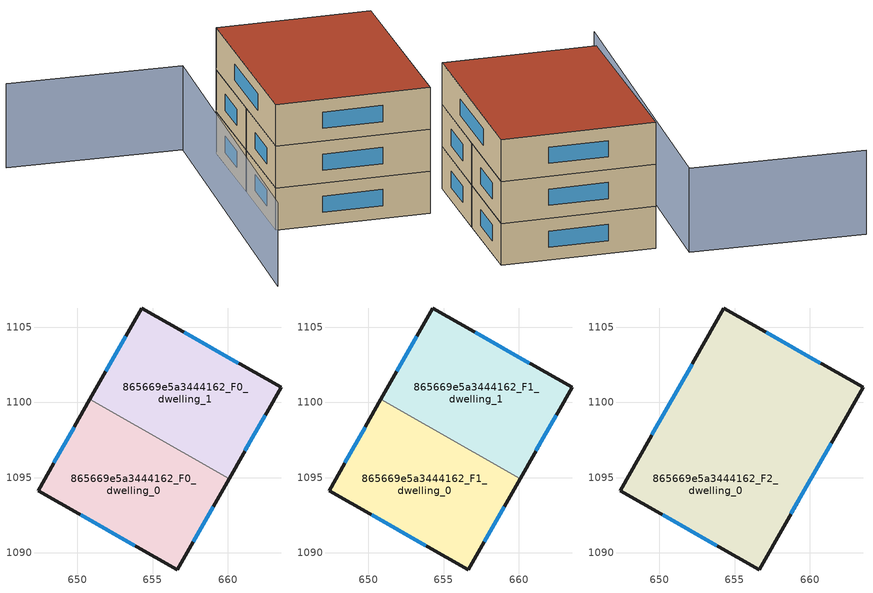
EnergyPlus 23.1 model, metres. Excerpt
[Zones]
865669e5a3444162_F0_dwelling_0
 floor ground (EU_floor_Construction): 660.08,1094.94 656.63,1088.88 647.38,1094.14 650.84,1100.2 z0
 wall outside (EU_wall_Construction): 650.84,1100.2 647.38,1094.14 656.63,1088.88 660.08,1094.94 z0:3
 wall to 865669e5a3444162_F0_dwelling_1 (EU_wall_Construction): 660.08,1094.94 650.83,1100.2 z0:3
 window (EU_Window_Construction): 657.69,1090.74 659.02,1093.08 / 650.22,1092.53 653.8,1090.49 / 649.78,1098.35 648.44,1096 z0.92:2.08
865669e5a3444162_F0_dwelling_1
 floor ground (EU_floor_Construction): 663.53,1101.01 660.08,1094.94 650.84,1100.2 654.29,1106.27 z0
 wall outside (EU_wall_Construction): 660.08,1094.94 663.53,1101.01 654.29,1106.27 650.84,1100.2 z0:3
 window (EU_Window_Construction): 660.7,1102.62 657.12,1104.66 / 661.14,1096.8 662.47,1099.15 / 653.23,1104.41 651.89,1102.06 z0.92:2.08
865669e5a3444162_F1_dwelling_0
 floor to 865669e5a3444162_F0_dwelling_0 (EU_floor_Construction): 660.08,1094.94 656.63,1088.88 647.38,1094.14 650.83,1100.2 z3
 wall outside (EU_wall_Construction): 650.84,1100.2 647.38,1094.14 656.63,1088.88 660.08,1094.94 z3:6
 wall to 865669e5a3444162_F1_dwelling_1 (EU_wall_Construction): 660.08,1094.94 650.83,1100.2 z3:6
 window (EU_Window_Construction): 657.69,1090.74 659.02,1093.08 / 650.22,1092.53 653.8,1090.49 / 649.78,1098.35 648.44,1096 z3.92:5.08
865669e5a3444162_F1_dwelling_1
 floor to 865669e5a3444162_F0_dwelling_1 (EU_floor_Construction): 663.53,1101.01 660.08,1094.94 650.83,1100.2 654.29,1106.27 z3
 wall outside (EU_wall_Construction): 660.08,1094.94 663.53,1101.01 654.29,1106.27 650.84,1100.2 z3:6
 window (EU_Window_Construction): 660.7,1102.62 657.12,1104.66 / 661.14,1096.8 662.47,1099.15 / 653.23,1104.41 651.89,1102.06 z3.92:5.08
865669e5a3444162_F2_dwelling_0
 floor to 865669e5a3444162_F1_dwelling_0 (EU_floor_Construction): 660.08,1094.94 656.63,1088.88 647.38,1094.14 650.84,1100.2 z6
 floor to 865669e5a3444162_F1_dwelling_1 (EU_floor_Construction): 663.53,1101.01 660.08,1094.94 650.84,1100.2 654.29,1106.27 z6
 wall outside (EU_wall_Construction): 663.53,1101.01 654.29,1106.27 647.38,1094.14 656.63,1088.88 663.53,1101.01 z6:9
 window (EU_Window_Construction): 660.7,1102.62 657.12,1104.66 / 658.74,1092.59 661.42,1097.29 / 650.22,1092.53 653.8,1090.49 / 652.17,1102.55 649.5,1097.85 z6.92:8.08
 roof outside (EU_roof_Construction): 656.63,1088.88 663.53,1101.01 654.29,1106.27 647.38,1094.14 z9
shading: 642.87,1114.59 653.21,1108.33 / 653.21,1108.33 640.44,1087.26 z0:6
[Building]
EU S2 Campaign: North Axis=0; Terrain=City; Solar Distribution=FullExterior
[Site:Location]
Cape.Town.Intl.AP: Latitude=-33.965; Longitude=18.602; Time Zone=2; Elevation=46
[SizingPeriod:WeatherFileDays]
AnnualSizingPeriod: Begin Month=1; Begin Day of Month=1; End Month=12; End Day of Month=31; Day of Week for Start Day=Monday; Use Weather File Daylight Saving Period=No; Use Weather File Rain and Snow Indicators=No
[MATERIAL]
EU_InternalMass_Material: Roughness=MediumRough; Thickness=0.1; Conductivity=1; Density=1800; Specific Heat=900; Thermal Absorptance=0.9; Solar Absorptance=0.7; Visible Absorptance=0.7
[MATERIAL:NOMASS] Roughness=MediumRough; Thermal Absorptance=0.9; Solar Absorptance=0.7; Visible Absorptance=0.7
Name | Thermal Resistance
EU_wall_NoMass | 0.443251
EU_roof_NoMass | 0.403317
EU_floor_NoMass | 0.599929
[WINDOWMATERIAL:SIMPLEGLAZINGSYSTEM]
EU_Window_SimpleGlazing: UFactor=4.90254; Solar Heat Gain Coefficient=0.85; Visible Transmittance=0.85
[CONSTRUCTION]
EU_wall_Construction: EU_wall_NoMass
EU_roof_Construction: EU_roof_NoMass
EU_floor_Construction: EU_floor_NoMass
EU_Window_Construction: EU_Window_SimpleGlazing
EU_InternalMass_Construction: EU_InternalMass_Material
[ZONE] Type=1; Multiplier=1; Ceiling Height=autocalculate; Floor Area=autocalculate; Part of Total Floor Area=Yes
Name | Volume
865669e5a3444162_F0_dwelling_0 | 222.661
865669e5a3444162_F1_dwelling_0; 865669e5a3444162_F0_dwelling_1; 865669e5a3444162_F1_dwelling_1 | 222.662
865669e5a3444162_F2_dwelling_0 | 445.313
[INTERNALMASS] Construction=EU_InternalMass_Construction
Name | Zone or ZoneList | Surface Area
865669e5a3444162_F0_dwelling_0_EU_InternalMass | 865669e5a3444162_F0_dwelling_0 | 74.2206
865669e5a3444162_F0_dwelling_1_EU_InternalMass | 865669e5a3444162_F0_dwelling_1 | 74.2206
865669e5a3444162_F1_dwelling_0_EU_InternalMass | 865669e5a3444162_F1_dwelling_0 | 74.2206
865669e5a3444162_F1_dwelling_1_EU_InternalMass | 865669e5a3444162_F1_dwelling_1 | 74.2206
865669e5a3444162_F2_dwelling_0_EU_InternalMass | 865669e5a3444162_F2_dwelling_0 | 148.438
[OTHEREQUIPMENT] Fuel Type=Electricity; Design Level Calculation Method=Watts/Area; Power per Zone Floor Area=1; Fraction Latent=0; Fraction Radiant=0; Fraction Lost=0; Carbon Dioxide Generation Rate=0; EndUse Subcategory=EU_Step8_InternalGains
Name | Zone or ZoneList or Space or SpaceList | Schedule
EU_Step8_InternalGain_865669e5a3444162_F0_dwelling_0_f000 | 865669e5a3444162_F0_dwelling_0 | EU_Step8_GainSchedule_865669e5a3444162_F0_dwelling_0_f000
EU_Step8_InternalGain_865669e5a3444162_F0_dwelling_1_f000 | 865669e5a3444162_F0_dwelling_1 | EU_Step8_GainSchedule_865669e5a3444162_F0_dwelling_1_f000
EU_Step8_InternalGain_865669e5a3444162_F1_dwelling_0_f000 | 865669e5a3444162_F1_dwelling_0 | EU_Step8_GainSchedule_865669e5a3444162_F1_dwelling_0_f000
EU_Step8_InternalGain_865669e5a3444162_F1_dwelling_1_f000 | 865669e5a3444162_F1_dwelling_1 | EU_Step8_GainSchedule_865669e5a3444162_F1_dwelling_1_f000
EU_Step8_InternalGain_865669e5a3444162_F2_dwelling_0_f000 | 865669e5a3444162_F2_dwelling_0 | EU_Step8_GainSchedule_865669e5a3444162_F2_dwelling_0_f000
[ZONEVENTILATION:DESIGNFLOWRATE] Schedule=EU_AlwaysOn; Design Flow Rate Calculation Method=AirChanges/Hour; Air Changes per Hour=0.713097; Ventilation Type=Natural; Fan Pressure Rise=0; Fan Total Efficiency=1; Constant Term Coefficient=1; Temperature Term Coefficient=0; Velocity Term Coefficient=0; Velocity Squared Term Coefficient=0; Minimum Indoor Temperature=-100; Maximum Indoor Temperature=100; Delta Temperature=-100; Minimum Outdoor Temperature=-100; Maximum Outdoor Temperature=100; Maximum Wind Speed=40
Name | Zone or ZoneList or Space or SpaceList
EU_ConstantAir_865669e5a3444162_F0_dwelling_0 | 865669e5a3444162_F0_dwelling_0
EU_ConstantAir_865669e5a3444162_F0_dwelling_1 | 865669e5a3444162_F0_dwelling_1
EU_ConstantAir_865669e5a3444162_F1_dwelling_0 | 865669e5a3444162_F1_dwelling_0
EU_ConstantAir_865669e5a3444162_F1_dwelling_1 | 865669e5a3444162_F1_dwelling_1
EU_ConstantAir_865669e5a3444162_F2_dwelling_0 | 865669e5a3444162_F2_dwelling_0
[HVACTEMPLATE:THERMOSTAT] Constant Heating Setpoint=20; Constant Cooling Setpoint=50
EU_HeatOnly_865669e5a3444162_F0_dwelling_0; EU_HeatOnly_865669e5a3444162_F0_dwelling_1; EU_HeatOnly_865669e5a3444162_F1_dwelling_0; EU_HeatOnly_865669e5a3444162_F1_dwelling_1; EU_HeatOnly_865669e5a3444162_F2_dwelling_0
[HVACTEMPLATE:ZONE:IDEALLOADSAIRSYSTEM] System Availability Schedule=EU_AlwaysOn; Maximum Heating Supply Air Temperature=50; Minimum Cooling Supply Air Temperature=13; Maximum Heating Supply Air Humidity Ratio=0.0156; Minimum Cooling Supply Air Humidity Ratio=0.0077; Heating Limit=NoLimit; Cooling Limit=NoLimit; Heating Availability Schedule=EU_AlwaysOn; Cooling Availability Schedule=EU_CoolingOff; Dehumidification Control Type=ConstantSensibleHeatRatio; Cooling Sensible Heat Ratio=0.7; Dehumidification Setpoint=60; Humidification Control Type=None; Humidification Setpoint=30; Outdoor Air Method=None; Outdoor Air Flow Rate per Person=0.00944; Outdoor Air Flow Rate per Zone Floor Area=0; Outdoor Air Flow Rate per Zone=0; Demand Controlled Ventilation Type=None; Outdoor Air Economizer Type=NoEconomizer; Heat Recovery Type=None; Sensible Heat Recovery Effectiveness=0.7; Latent Heat Recovery Effectiveness=0.65
Name | Template Thermostat
865669e5a3444162_F0_dwelling_0 | EU_HeatOnly_865669e5a3444162_F0_dwelling_0
865669e5a3444162_F0_dwelling_1 | EU_HeatOnly_865669e5a3444162_F0_dwelling_1
865669e5a3444162_F1_dwelling_0 | EU_HeatOnly_865669e5a3444162_F1_dwelling_0
865669e5a3444162_F1_dwelling_1 | EU_HeatOnly_865669e5a3444162_F1_dwelling_1
865669e5a3444162_F2_dwelling_0 | EU_HeatOnly_865669e5a3444162_F2_dwelling_0
[SIZING:ZONE] Zone Cooling Design Supply Air Temperature Input Method=SupplyAirTemperature; Zone Cooling Design Supply Air Temperature=13; Zone Heating Design Supply Air Temperature Input Method=SupplyAirTemperature; Zone Heating Design Supply Air Temperature=50; Zone Cooling Design Supply Air Humidity Ratio=0.008; Zone Heating Design Supply Air Humidity Ratio=0.008; Cooling Design Air Flow Method=DesignDay; Cooling Design Air Flow Rate=0; Cooling Minimum Air Flow per Zone Floor Area=0.000762; Cooling Minimum Air Flow=0; Cooling Minimum Air Flow Fraction=0.2; Heating Design Air Flow Method=DesignDay; Heating Design Air Flow Rate=0; Heating Maximum Air Flow per Zone Floor Area=0.002032; Heating Maximum Air Flow=0.141576; Heating Maximum Air Flow Fraction=0.3; Account for Dedicated Outdoor Air System=No; Dedicated Outdoor Air System Control Strategy=NeutralSupplyAir; Dedicated Outdoor Air Low Setpoint Temperature for Design=autosize; Dedicated Outdoor Air High Setpoint Temperature for Design=autosize; Zone Load Sizing Method=Sensible Load Only No Latent Load; Zone Latent Cooling Design Supply Air Humidity Ratio Input Method=HumidityRatioDifference; Zone Cooling Design Supply Air Humidity Ratio Difference=0.005; Zone Latent Heating Design Supply Air Humidity Ratio Input Method=HumidityRatioDifference; Zone Humidification Design Supply Air Humidity Ratio Difference=0.005
865669e5a3444162_F0_dwelling_0; 865669e5a3444162_F0_dwelling_1; 865669e5a3444162_F1_dwelling_0; 865669e5a3444162_F1_dwelling_1; 865669e5a3444162_F2_dwelling_0
[SCHEDULE:CONSTANT]
Name | Hourly Value
EU_AlwaysOn | 1
EU_CoolingOff | 0
[SCHEDULE:FILE] Column Number=1; Rows to Skip at Top=0; Number of Hours of Data=8760; Column Separator=Comma; Interpolate to Timestep=No; Minutes per Item=60; Adjust Schedule for Daylight Savings=Yes
Name | File
EU_Step8_GainSchedule_865669e5a3444162_F0_dwelling_0_f000 | ../../schedules/865669e5a3444162/865669e5a3444162_F0_dwelling_0_f000_gain.csv
EU_Step8_GainSchedule_865669e5a3444162_F0_dwelling_1_f000 | ../../schedules/865669e5a3444162/865669e5a3444162_F0_dwelling_1_f000_gain.csv
EU_Step8_GainSchedule_865669e5a3444162_F1_dwelling_0_f000 | ../../schedules/865669e5a3444162/865669e5a3444162_F1_dwelling_0_f000_gain.csv
EU_Step8_GainSchedule_865669e5a3444162_F1_dwelling_1_f000 | ../../schedules/865669e5a3444162/865669e5a3444162_F1_dwelling_1_f000_gain.csv
EU_Step8_GainSchedule_865669e5a3444162_F2_dwelling_0_f000 | ../../schedules/865669e5a3444162/865669e5a3444162_F2_dwelling_0_f000_gain.csv
